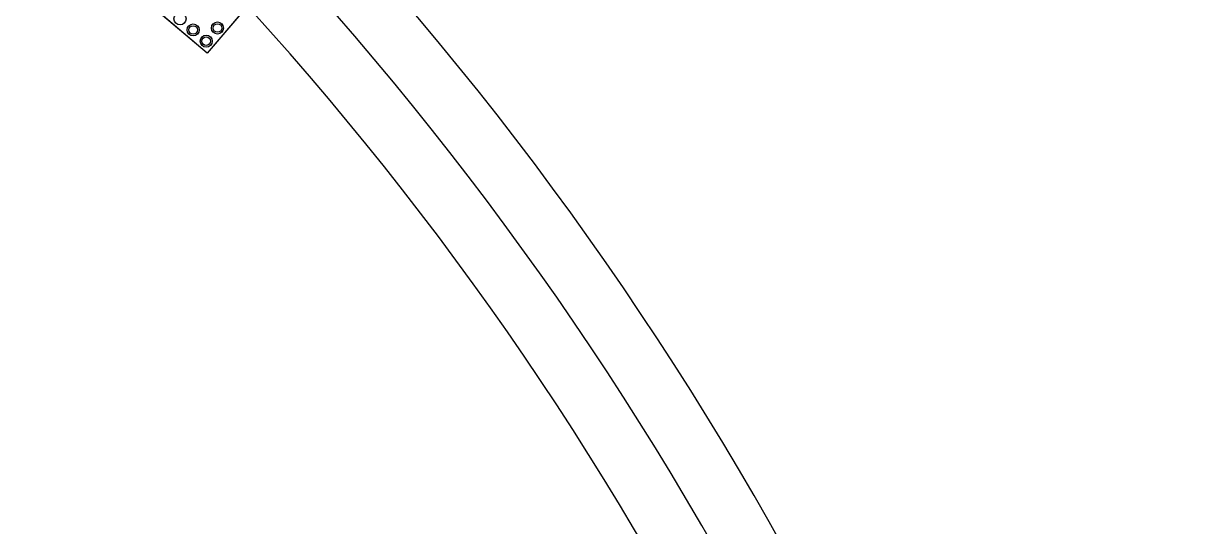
# Model space of a CAD drawing. Header units: millimetres. Extents: x 832728086 to 834530684, y 817551485 to 818349469.
# Drawn here: x 832728367.604 to 832728371.004, y 817960409.878 to 817960411.339 of the extents above; entities that cross this region are included whole.
import ezdxf

# ---------------------------------------------------------------- set-up
doc = ezdxf.new("R2010")
doc.units = ezdxf.units.MM
doc.header["$LTSCALE"] = 100
doc.layers.add('000-helpline', color=30, linetype='Continuous', lineweight=30, plot=False)
doc.layers.add('000-Tactile-l', color=8, linetype='Continuous')

# ---------------------------------------------------------------- blocks, each defined once
blk = doc.blocks.new('tactile')
at = {"layer": '000-helpline', "ltscale": 0.015}
blk.add_lwpolyline([(834239.6077, 817891.6808), (834239.8019, 817891.9094), (834240.0305, 817891.7152), (834239.8363, 817891.4866)], close=True, dxfattribs=at)
at = {"layer": '000-Tactile-l'}
blk.add_lwpolyline([(834239.8363, 817891.4866), (834239.379, 817891.8751), (834239.7676, 817892.3323), (834240.2248, 817891.9438)], close=True, dxfattribs=at)
at = {"layer": '000-Tactile-l', "ltscale": 0.015}
for centre, radius in [((834239.7572, 817891.5865), 0.0175), ((834239.7953, 817891.5542), 0.0175), ((834239.7953, 817891.5542), 0.0125), ((834239.8658, 817891.5599), 0.0175), ((834239.8658, 817891.5599), 0.0125), ((834239.8334, 817891.5218), 0.0175), ((834239.8334, 817891.5218), 0.0125)]:
    blk.add_circle(centre, radius, dxfattribs=at)
at = {"layer": '000-Tactile-l', "ltscale": 5e-05}
for radius, start, end in [(9.5911, 2.46993, 71.41668), (9.4161, 2.51396, 71.36108), (9.2411, 2.55925, 71.3039)]:
    blk.add_arc((834233.1203, 817885.4017), radius, start, end, dxfattribs=at)

msp = doc.modelspace()

# ---------------------------------------------------------------- block references
at = {"layer": '000-Tactile-l'}
msp.add_blockref('tactile', (831894128.3015, 817142519.7659), dxfattribs=at)

doc.saveas('drawing.dxf')
